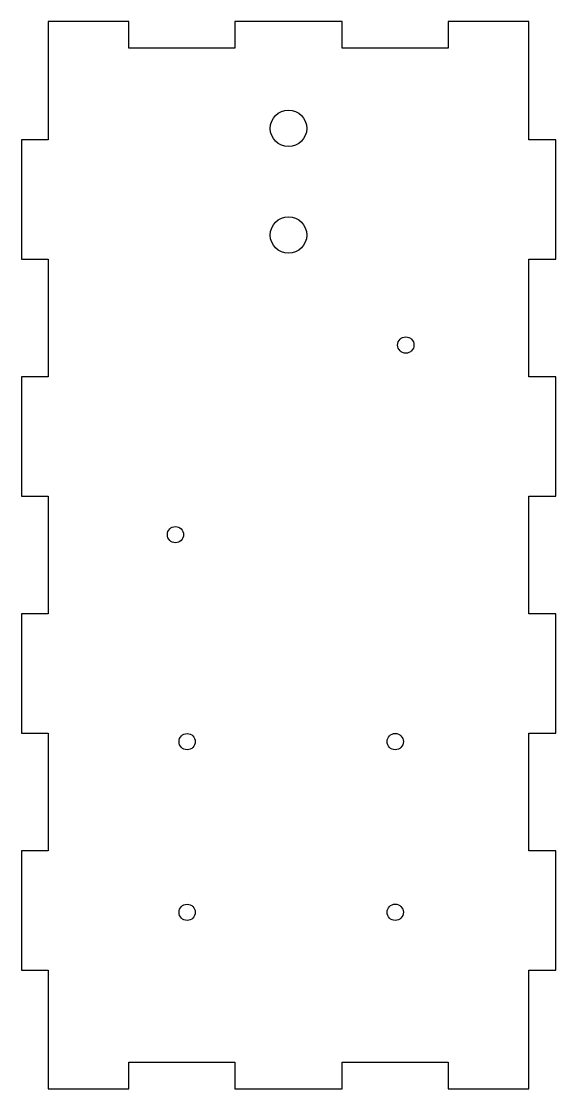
# Model space of a CAD drawing. Header units: millimetres. Extents: x -100 to 0, y 0 to 200.
import ezdxf

# ---------------------------------------------------------------- set-up
doc = ezdxf.new("R2010")
doc.units = ezdxf.units.MM
doc.layers.add('CUTOUTS', color=1, linetype='CONTINUOUS')
doc.layers.add('PERIMETER', color=5, linetype='CONTINUOUS')

msp = doc.modelspace()

# ---------------------------------------------------------------- linework, layer by layer
at = {"layer": 'CUTOUTS'}
for centre, radius in [((-50, 180), 3.42), ((-50, 160), 3.42), ((-28.01, 139.37), 1.53), ((-71.19, 103.81), 1.52), ((-69, 65), 1.52), ((-30, 65), 1.53), ((-69, 33), 1.52), ((-30, 33), 1.53)]:
    msp.add_circle(centre, radius, dxfattribs=at)
at = {"layer": 'PERIMETER'}
msp.add_lwpolyline([(-20.07, 195.07), (-39.92, 195.07), (-39.92, 200.07), (-60.07, 200.07), (-60.07, 195.07), (-79.92, 195.07), (-79.92, 200.07), (-95.07, 200.07), (-95.07, 177.85), (-100.07, 177.85), (-100.07, 155.48), (-95.07, 155.48), (-95.07, 133.41), (-100.07, 133.41), (-100.07, 111.04), (-95.07, 111.04), (-95.07, 88.96), (-100.07, 88.96), (-100.07, 66.59), (-95.07, 66.59), (-95.07, 44.52), (-100.07, 44.52), (-100.07, 22.15), (-95.07, 22.15), (-95.07, -0.08), (-79.92, -0.08), (-79.92, 4.92), (-60.07, 4.92), (-60.07, -0.08), (-39.92, -0.08), (-39.92, 4.92), (-20.07, 4.92), (-20.07, -0.08), (-4.92, -0.08), (-4.92, 22.15), (0.08, 22.15), (0.08, 44.52), (-4.92, 44.52), (-4.92, 66.59), (0.08, 66.59), (0.08, 88.96), (-4.92, 88.96), (-4.92, 111.04), (0.08, 111.04), (0.08, 133.41), (-4.92, 133.41), (-4.92, 155.48), (0.08, 155.48), (0.08, 177.85), (-4.92, 177.85), (-4.92, 200.07), (-20.07, 200.07)], close=True, dxfattribs=at)

doc.saveas('drawing.dxf')
